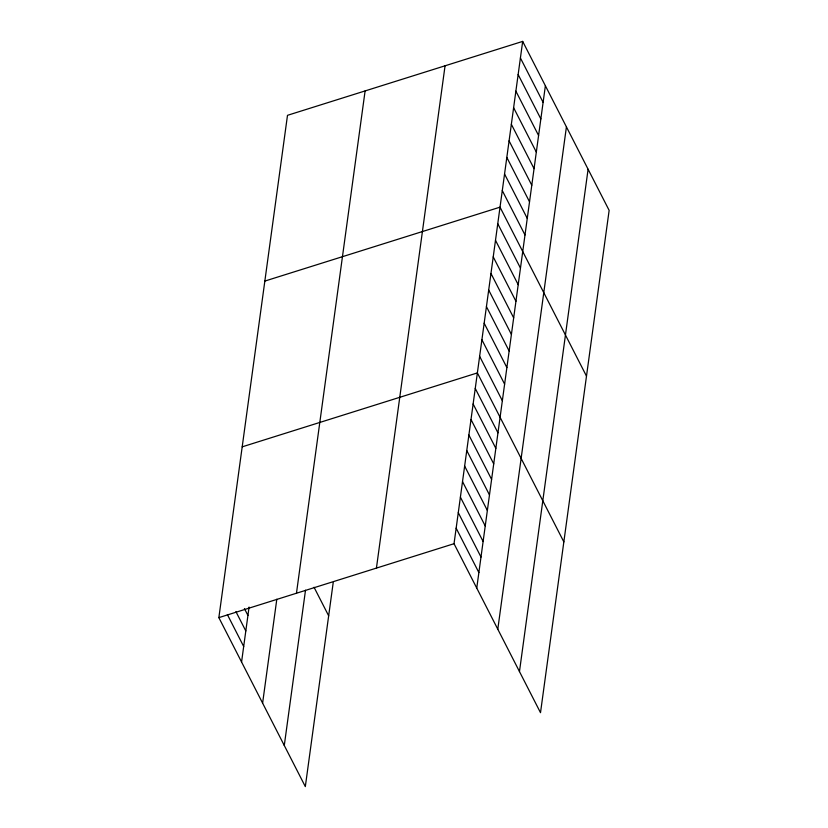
<?xml version="1.0" encoding="UTF-8"?>
<svg xmlns="http://www.w3.org/2000/svg" width="828" height="828" viewBox="0 0 828 828"><rect width="100%" height="100%" fill="white"/><g stroke="black" fill="none" stroke-linecap="round" stroke-linejoin="round"><path stroke-width="1.24" d="M333.198 582.664L305.325 786.6L218.861 617.626L287.492 115.32L522.675 41.4L609.139 210.374L540.508 712.68L454.034 543.706L522.675 41.4M241.569 662.007L249.073 607.069M262.611 703.117L276.811 599.213M296.465 593.231L365.107 90.925M284.283 745.479L305.501 590.229M376.429 568.101L445.06 65.795M476.752 588.087L545.383 85.781M497.794 629.208L566.424 126.901M519.466 671.57L588.097 169.264M264.846 281.075L500.019 207.166L586.493 376.14M242.19 446.841L477.373 372.921L563.847 541.895M218.861 617.626L454.034 543.706M520.408 57.981L543.116 102.361M518.142 74.551L540.85 118.932M515.875 91.132L538.583 135.513M513.608 107.702L536.327 152.083M511.352 124.283L534.06 168.664M509.085 140.853L531.793 185.234M506.819 157.434L529.527 201.815M504.552 174.015L527.26 218.385M502.285 190.585L524.993 234.966M497.763 223.736L520.47 268.117M495.496 240.317L518.204 284.697M493.229 256.887L515.937 301.268M490.963 273.468L513.67 317.849M488.696 290.048L511.404 334.419M486.429 306.619L509.148 351M484.173 323.199L506.881 367.58M481.906 339.77L504.614 384.151M479.64 356.351L502.348 400.731M475.251 388.446L497.959 432.827M473.13 403.981L495.837 448.352M471.008 419.506L493.716 463.887M468.886 435.031L491.594 479.412M466.764 450.556L489.472 494.937M464.643 466.081L487.361 510.462M462.521 481.606L485.239 525.987M460.399 497.131L483.117 541.512M458.277 512.656L480.996 557.037M456.156 528.181L478.874 572.562M314.05 587.259L328.664 615.815M244.436 608.601L247.934 615.432M235.918 611.613L245.812 630.957M227.389 614.614L243.691 646.482"/></g></svg>
